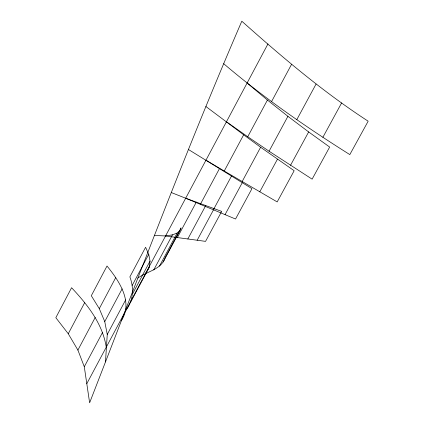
<?xml version="1.0" encoding="UTF-8"?>
<svg xmlns="http://www.w3.org/2000/svg" width="424" height="424" viewBox="0 0 424 424"><rect width="100%" height="100%" fill="white"/><g stroke="black" fill="none" stroke-linecap="round" stroke-linejoin="round"><path stroke-width="0.64" d="M106.249 347.214C102.661 323.751 87.376 304.533 71.587 287.726L55.836 317.703L68.264 333.741L77.905 350.102L84.291 366.755L89.628 402.8L105.486 361.926L107.256 334.446L104.749 321.567L99.285 308.646L91.308 295.735L107.012 266.007C118.794 280.571 133.438 301.628 121.55 320.316M130.56 302.301L149.137 267.464L150.038 261.089L148.744 254.336L145.596 247.277L129.871 276.867C134.148 287.938 133.322 300.918 125.849 310.453M105.486 361.926C149.534 247.807 193.222 133.491 241.812 21.2C281.939 56.97 323.009 91.854 368.165 121.2L349.816 154.596C305.932 126.967 263.166 97.366 223.676 63.685M163.182 261.979L179.909 230.693L181.064 227.884L165.201 257.559C161.348 269.834 146.874 271.228 137.853 278.107M68.264 333.741L84.736 302.545M99.285 308.646L115.773 277.524M77.905 350.102L95.22 317.438M104.749 321.567L122.144 288.834M84.291 366.755L102.587 332.358M132.177 285.463L148.744 254.336M107.256 334.446L125.684 299.848M132.526 293.954L150.038 261.089M86.814 383.656L267.952 43.926M153.737 269.95L172.483 234.832L177.147 233.041L179.909 230.693M159.461 266.129L177.147 233.041M177.37 237.562L196.317 202.121M200.34 204.347L219.505 168.545M187.832 238.972L205.741 205.561M243.657 134.816L260.627 147.25L294.155 170.724L277.185 201.919L224.243 171.031L243.657 134.816L205.879 106.493M267.417 100.059L287.917 116.314L308.651 131.938L329.66 147.054L312.117 179.151L269.076 151.22L247.738 136.735L267.417 100.059L247.113 83.019M213.378 209.779L231.525 175.997M197.171 240.233L214.141 208.635M271.524 101.643L291.495 64.453M242.141 181.573L260.627 147.25M225.049 214.645L242.279 182.659M269.076 151.22L287.917 116.314M296.779 119.701L316.06 84.069M259.764 191.844L277.444 159.191M290.514 165.328L308.651 131.938M322.871 137.312L341.617 102.931M145.618 273.369L149.137 267.464M154.421 235.458L165.561 235.967L172.483 234.832M165.561 235.967L205.55 241.367L221.683 211.391L185.68 198.231L171.269 192.533M185.68 198.231L235.548 219.023L251.957 188.654L188.415 149.492M205.979 160.166L224.243 171.031M226.453 121.762L247.738 136.735"/></g></svg>
